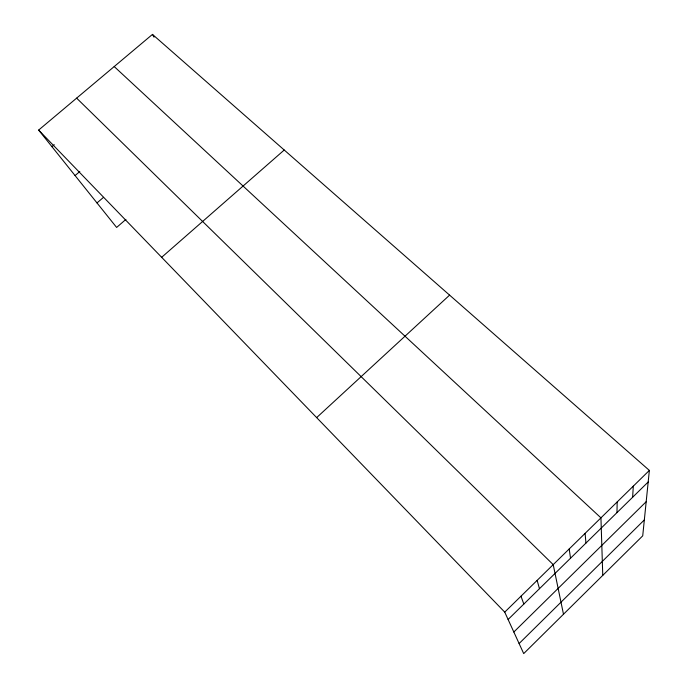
<?xml version="1.0" encoding="UTF-8"?>
<svg xmlns="http://www.w3.org/2000/svg" width="688" height="688" viewBox="0 0 688 688"><rect width="100%" height="100%" fill="white"/><g stroke="black" fill="none" stroke-linecap="round" stroke-linejoin="round"><path stroke-width="1.03" d="M616.981 512.612L617.17 501.965M632.625 497.261L633.304 486.149M649.36 470.411L642.721 535.84L523.706 653.6L504.734 612.131L38.64 130.075L152.469 34.4L649.36 470.411L504.734 612.131M519.105 643.547L644.338 519.922M508.105 619.492L648.182 481.987M513.833 632.014L646.187 501.715M316.652 417.607L449.599 295.126M161.663 257.312L284.23 150.018M125.93 219.395L116.625 227.444L38.64 130.075M96.991 202.934L103.467 197.379M75.069 175.56L79.808 171.527M51.918 146.664L54.249 144.695M114.208 66.564L600.942 517.858L602.765 575.374M76.635 98.143L553.212 564.633L563.489 614.238M152.469 34.4L154.043 37.178M520.979 596.212L523.826 604.055M537.139 580.38L539.469 588.704M569.2 548.964L570.524 558.217M585.11 533.372L585.935 543.09"/></g></svg>
